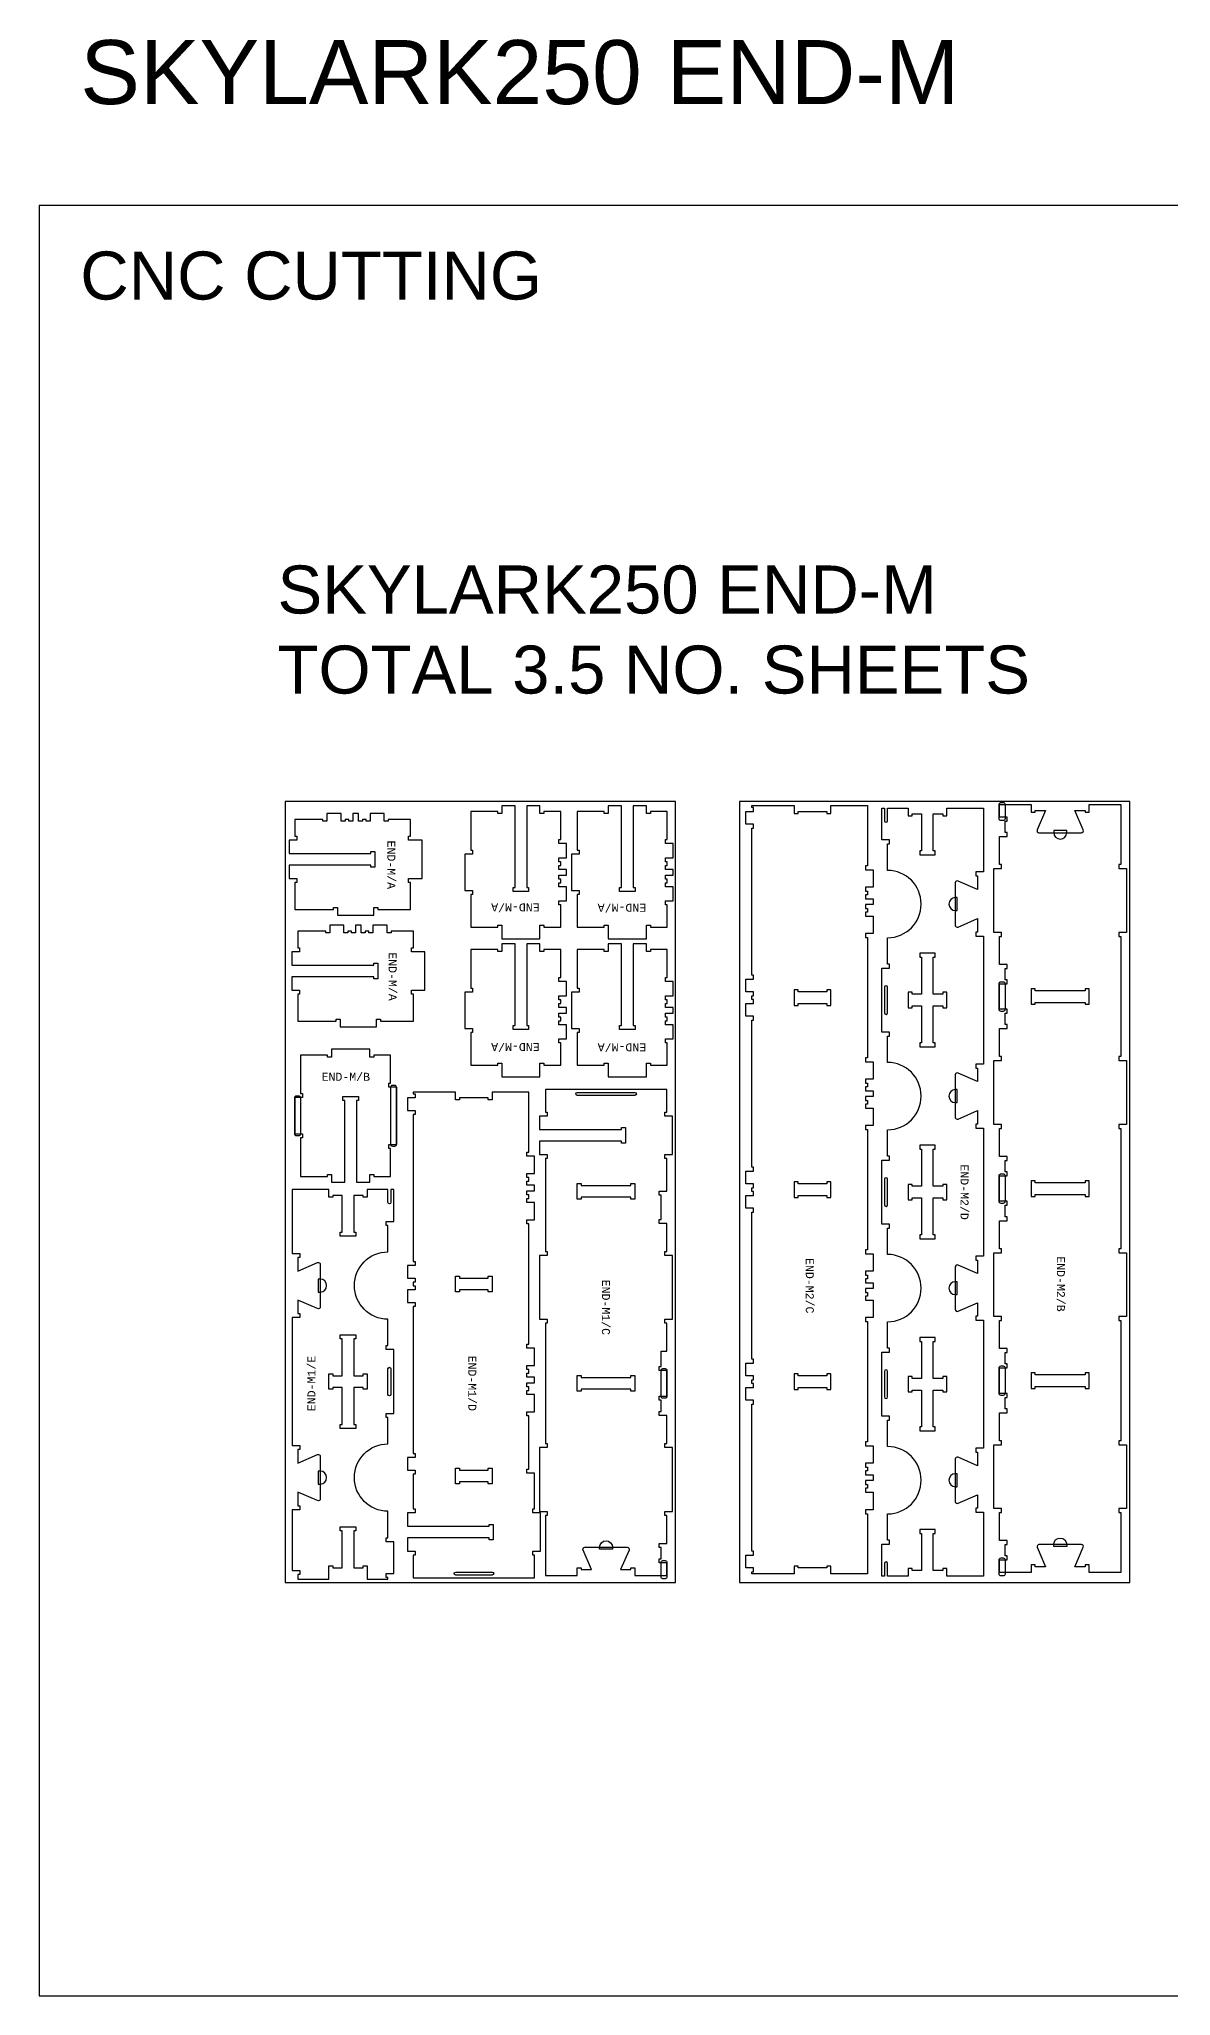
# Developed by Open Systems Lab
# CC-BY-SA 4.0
# Model space of a CAD drawing. Extents: x -30 to 12678, y 0 to 23683.
# Drawn here: x 0 to 3538, y 0 to 6113 of the extents above; entities that cross this region are included whole.
import ezdxf

# ---------------------------------------------------------------- set-up
doc = ezdxf.new("R2010")
doc.units = 0
for name, color, linetype in [('0_SHEET_SPRUCEPLY_2440X122', 1, 'CONTINUOUS'), ('1_ANYTOOL_1MMDEEP_LABELS_S', 2, 'CONTINUOUS'), ('3_ANYTOOL_CUTTHROUGH_INSID', 4, 'CONTINUOUS'), ('4_ANYTOOL_CUTTHROUGH_OUTSI', 5, 'CONTINUOUS'), ('5_ANYTOOL_HALF_MILL_9MM_IN', 3, 'CONTINUOUS'), ('DONOTCUT', 7, 'CONTINUOUS')]:
    doc.layers.add(name, color=color, linetype=linetype)
doc.styles.add('ARIAL_REGULAR', font='')
doc.styles.add('MONOTXT_REGULAR', font='')
doc.styles.get('ARIAL_REGULAR').set_extended_font_data('Arial')
doc.styles.get('MONOTXT_REGULAR').set_extended_font_data('Monotxt')

msp = doc.modelspace()

# ---------------------------------------------------------------- linework, layer by layer
at = {"layer": '0_SHEET_SPRUCEPLY_2440X122'}
for points in [[(769.3, 1290.9), (1989.3, 1290.9), (1989.3, 3730.9), (769.3, 3730.9)], [(2189.3, 1290.9), (3409.3, 1290.9), (3409.3, 3730.9), (2189.3, 3730.9)]]:
    msp.add_lwpolyline(points, close=True, dxfattribs=at)
at = {"layer": '3_ANYTOOL_CUTTHROUGH_INSID'}
for points in [[(2801, 2977.2), (2795, 2977.2), (2795, 3092.7), (2824.5, 3092.7), (2824.5, 3086.7), (2837, 3086.7), (2837, 3135.2), (2824.5, 3135.2), (2824.5, 3129.2), (2795, 3129.2), (2795, 3244.7), (2801, 3244.7), (2801, 3257.2), (2752.5, 3257.2), (2752.5, 3244.7), (2758.5, 3244.7), (2758.5, 3129.2), (2729, 3129.2), (2729, 3135.2), (2716.5, 3135.2), (2716.5, 3086.7), (2729, 3086.7), (2729, 3092.7), (2758.5, 3092.7), (2758.5, 2977.2), (2752.5, 2977.2), (2752.5, 2964.7), (2801, 2964.7)], [(2372.4, 3100.3), (2461.9, 3100.3), (2461.9, 3094.3), (2474.4, 3094.3), (2474.4, 3142.8), (2461.9, 3142.8), (2461.9, 3136.8), (2372.4, 3136.8), (2372.4, 3142.8), (2359.9, 3142.8), (2359.9, 3094.3), (2372.4, 3094.3)], [(3101.2, 3097.7), (3113.7, 3097.7), (3113.7, 3103.7), (3269.2, 3103.7), (3269.2, 3097.7), (3281.7, 3097.7), (3281.7, 3146.2), (3269.2, 3146.2), (3269.2, 3140.2), (3113.7, 3140.2), (3113.7, 3146.2), (3101.2, 3146.2)], [(2801, 2377.2), (2795, 2377.2), (2795, 2492.7), (2824.5, 2492.7), (2824.5, 2486.7), (2837, 2486.7), (2837, 2535.2), (2824.5, 2535.2), (2824.5, 2529.2), (2795, 2529.2), (2795, 2644.7), (2801, 2644.7), (2801, 2657.2), (2752.5, 2657.2), (2752.5, 2644.7), (2758.5, 2644.7), (2758.5, 2529.2), (2729, 2529.2), (2729, 2535.2), (2716.5, 2535.2), (2716.5, 2486.7), (2729, 2486.7), (2729, 2492.7), (2758.5, 2492.7), (2758.5, 2377.2), (2752.5, 2377.2), (2752.5, 2364.7), (2801, 2364.7)], [(1681.9, 2489.2), (1681.9, 2537.7), (1694.4, 2537.7), (1694.4, 2531.7), (1849.9, 2531.7), (1849.9, 2537.7), (1862.4, 2537.7), (1862.4, 2489.2), (1849.9, 2489.2), (1849.9, 2495.2), (1694.4, 2495.2), (1694.4, 2489.2)], [(2372.4, 2500.3), (2461.9, 2500.3), (2461.9, 2494.3), (2474.4, 2494.3), (2474.4, 2542.8), (2461.9, 2542.8), (2461.9, 2536.8), (2372.4, 2536.8), (2372.4, 2542.8), (2359.9, 2542.8), (2359.9, 2494.3), (2372.4, 2494.3)], [(3269.2, 2540.2), (3113.7, 2540.2), (3113.7, 2546.2), (3101.2, 2546.2), (3101.2, 2497.7), (3113.7, 2497.7), (3113.7, 2503.7), (3269.2, 2503.7), (3269.2, 2497.7), (3281.7, 2497.7), (3281.7, 2546.2), (3269.2, 2546.2)], [(1403.9, 2242.1), (1403.9, 2248.1), (1416.4, 2248.1), (1416.4, 2199.6), (1403.9, 2199.6), (1403.9, 2205.6), (1314.4, 2205.6), (1314.4, 2199.6), (1301.9, 2199.6), (1301.9, 2248.1), (1314.4, 2248.1), (1314.4, 2242.1)], [(989.8, 2052.9), (983.8, 2052.9), (983.8, 1937.4), (1013.3, 1937.4), (1013.3, 1943.4), (1025.8, 1943.4), (1025.8, 1894.9), (1013.3, 1894.9), (1013.3, 1900.9), (983.8, 1900.9), (983.8, 1785.4), (989.8, 1785.4), (989.8, 1772.9), (941.3, 1772.9), (941.3, 1785.4), (947.3, 1785.4), (947.3, 1900.9), (917.8, 1900.9), (917.8, 1894.9), (905.3, 1894.9), (905.3, 1943.4), (917.8, 1943.4), (917.8, 1937.4), (947.3, 1937.4), (947.3, 2052.9), (941.3, 2052.9), (941.3, 2065.4), (989.8, 2065.4)], [(2801, 1777.2), (2795, 1777.2), (2795, 1892.7), (2824.5, 1892.7), (2824.5, 1886.7), (2837, 1886.7), (2837, 1935.2), (2824.5, 1935.2), (2824.5, 1929.2), (2795, 1929.2), (2795, 2044.7), (2801, 2044.7), (2801, 2057.2), (2752.5, 2057.2), (2752.5, 2044.7), (2758.5, 2044.7), (2758.5, 1929.2), (2729, 1929.2), (2729, 1935.2), (2716.5, 1935.2), (2716.5, 1886.7), (2729, 1886.7), (2729, 1892.7), (2758.5, 1892.7), (2758.5, 1777.2), (2752.5, 1777.2), (2752.5, 1764.7), (2801, 1764.7)], [(1849.9, 1931.7), (1849.9, 1937.7), (1862.4, 1937.7), (1862.4, 1889.2), (1849.9, 1889.2), (1849.9, 1895.2), (1694.4, 1895.2), (1694.4, 1889.2), (1681.9, 1889.2), (1681.9, 1937.7), (1694.4, 1937.7), (1694.4, 1931.7)], [(2461.9, 1900.3), (2461.9, 1894.3), (2474.4, 1894.3), (2474.4, 1942.8), (2461.9, 1942.8), (2461.9, 1936.8), (2372.4, 1936.8), (2372.4, 1942.8), (2359.9, 1942.8), (2359.9, 1894.3), (2372.4, 1894.3), (2372.4, 1900.3)], [(3269.2, 1897.7), (3281.7, 1897.7), (3281.7, 1946.2), (3269.2, 1946.2), (3269.2, 1940.2), (3113.7, 1940.2), (3113.7, 1946.2), (3101.2, 1946.2), (3101.2, 1897.7), (3113.7, 1897.7), (3113.7, 1903.7), (3269.2, 1903.7)], [(1314.4, 1648.1), (1314.4, 1642.1), (1403.9, 1642.1), (1403.9, 1648.1), (1416.4, 1648.1), (1416.4, 1599.6), (1403.9, 1599.6), (1403.9, 1605.6), (1314.4, 1605.6), (1314.4, 1599.6), (1301.9, 1599.6), (1301.9, 1648.1)]]:
    msp.add_lwpolyline(points, close=True, dxfattribs=at)
for points in [[(2642.5, 3151), (2642.5, 3071, 1), (2652, 3071), (2652, 3151, 1)], [(1862.1, 2822.7, -1), (1862.1, 2813.2), (1682.1, 2813.2, -1), (1682.1, 2822.7)], [(2642.5, 2551), (2642.5, 2471, 1), (2652, 2471), (2652, 2551, 1)], [(1090.3, 1879.1), (1090.3, 1959.1, -1), (1099.8, 1959.1), (1099.8, 1879.1, -1)], [(2642.5, 1951), (2642.5, 1871, 1), (2652, 1871), (2652, 1951, 1)], [(1416.1, 1314.6), (1302.1, 1314.6, -1), (1302.1, 1324.1), (1416.1, 1324.1, -1)]]:
    msp.add_lwpolyline(points, format="xyb", close=True, dxfattribs=at)
at = {"layer": '4_ANYTOOL_CUTTHROUGH_OUTSI'}
for points in [[(1010.5, 3675.4), (1010.5, 3669.4), (998, 3669.4), (998, 3693.4), (980.4, 3693.4), (980.4, 3669.4), (967.9, 3669.4), (967.9, 3675.4), (956.4, 3675.4), (956.4, 3669.4), (943.9, 3669.4), (943.9, 3693.4), (899.4, 3693.4), (899.4, 3669.4), (886.9, 3669.4), (886.9, 3675.4), (799.4, 3675.4), (799.4, 3622.9), (805.4, 3622.9), (805.4, 3610.4), (781.4, 3610.4), (781.4, 3568.9), (1036.9, 3568.9), (1036.9, 3574.9), (1049.4, 3574.9), (1049.4, 3526.4), (1036.9, 3526.4), (1036.9, 3532.4), (781.4, 3532.4), (781.4, 3490.9), (805.4, 3490.9), (805.4, 3478.4), (799.4, 3478.4), (799.4, 3393.9), (817.1, 3393.9), (919.9, 3393.9), (919.9, 3399.9), (932.4, 3399.9), (932.4, 3375.9), (1045.9, 3375.9), (1045.9, 3399.9), (1058.4, 3399.9), (1058.4, 3393.9), (1160.9, 3393.9), (1160.9, 3478.4), (1154.9, 3478.4), (1154.9, 3490.9), (1196.9, 3490.9), (1196.9, 3610.4), (1154.9, 3610.4), (1154.9, 3622.9), (1160.9, 3622.9), (1160.9, 3675.4), (1091.4, 3675.4), (1091.4, 3669.4), (1078.9, 3669.4), (1078.9, 3693.4), (1034.4, 3693.4), (1034.4, 3669.4), (1021.9, 3669.4), (1021.9, 3675.4)], [(1630.5, 3488.8), (1624.5, 3488.8), (1624.5, 3501.3), (1648.5, 3501.3), (1648.5, 3518.9), (1624.5, 3518.9), (1624.5, 3531.4), (1630.5, 3531.4), (1630.5, 3542.9), (1624.5, 3542.9), (1624.5, 3555.4), (1648.5, 3555.4), (1648.5, 3600), (1624.5, 3600), (1624.5, 3612.5), (1630.5, 3612.5), (1630.5, 3700), (1578, 3700), (1578, 3694), (1565.5, 3694), (1565.5, 3718), (1524, 3718), (1524, 3462.5), (1530, 3462.5), (1530, 3450), (1481.5, 3450), (1481.5, 3462.5), (1487.5, 3462.5), (1487.5, 3718), (1446, 3718), (1446, 3694), (1433.5, 3694), (1433.5, 3700), (1349.1, 3700), (1349.1, 3682.2), (1349.1, 3579.5), (1355.1, 3579.5), (1355.1, 3567), (1331, 3567), (1331, 3453.5), (1355, 3453.5), (1355, 3441), (1349, 3441), (1349, 3338.5), (1433.5, 3338.5), (1433.5, 3344.5), (1446, 3344.5), (1446, 3302.5), (1565.5, 3302.5), (1565.5, 3344.5), (1578, 3344.5), (1578, 3338.5), (1630.5, 3338.5), (1630.5, 3408), (1624.5, 3408), (1624.5, 3420.5), (1648.5, 3420.5), (1648.5, 3464.9), (1624.5, 3464.9), (1624.5, 3477.4), (1630.5, 3477.4)], [(1963.5, 3488.8), (1957.5, 3488.8), (1957.5, 3501.3), (1981.5, 3501.3), (1981.5, 3518.9), (1957.5, 3518.9), (1957.5, 3531.4), (1963.5, 3531.4), (1963.5, 3542.9), (1957.5, 3542.9), (1957.5, 3555.4), (1981.5, 3555.4), (1981.5, 3600), (1957.5, 3600), (1957.5, 3612.5), (1963.5, 3612.5), (1963.5, 3700), (1911, 3700), (1911, 3694), (1898.5, 3694), (1898.5, 3718), (1857, 3718), (1857, 3462.5), (1863, 3462.5), (1863, 3450), (1814.5, 3450), (1814.5, 3462.5), (1820.5, 3462.5), (1820.5, 3718), (1779, 3718), (1779, 3694), (1766.5, 3694), (1766.5, 3700), (1682.1, 3700), (1682.1, 3682.2), (1682.1, 3579.5), (1688.1, 3579.5), (1688.1, 3567), (1664, 3567), (1664, 3453.5), (1688, 3453.5), (1688, 3441), (1682, 3441), (1682, 3338.5), (1766.5, 3338.5), (1766.5, 3344.5), (1779, 3344.5), (1779, 3302.5), (1898.5, 3302.5), (1898.5, 3344.5), (1911, 3344.5), (1911, 3338.5), (1963.5, 3338.5), (1963.5, 3408), (1957.5, 3408), (1957.5, 3420.5), (1981.5, 3420.5), (1981.5, 3464.9), (1957.5, 3464.9), (1957.5, 3477.4), (1963.5, 3477.4)], [(2606.9, 1573.3), (2606.9, 1518.8), (2582.9, 1518.8), (2582.9, 1506.3), (2588.9, 1506.3), (2588.9, 1318.8), (2474.4, 1318.8), (2474.4, 1342.8), (2461.9, 1342.8), (2461.9, 1336.8), (2372.4, 1336.8), (2372.4, 1342.8), (2359.9, 1342.8), (2359.9, 1318.8), (2227.4, 1318.8), (2227.4, 1324.3), (2233.4, 1324.3), (2233.4, 1336.8), (2227.1, 1336.8), (2209.4, 1336.8), (2209.4, 1376.3), (2233.4, 1376.3), (2233.4, 1388.8), (2227.4, 1388.8), (2227.4, 1848.3), (2233.4, 1848.3), (2233.4, 1860.8), (2209.4, 1860.8), (2209.4, 1900.3), (2227.1, 1900.3), (2233.4, 1900.3), (2233.4, 1912.8), (2227.4, 1912.8), (2227.4, 1924.3), (2233.4, 1924.3), (2233.4, 1936.8), (2227.1, 1936.8), (2209.4, 1936.8), (2209.4, 1976.3), (2233.4, 1976.3), (2233.4, 1988.8), (2227.4, 1988.8), (2227.4, 2448.3), (2233.4, 2448.3), (2233.4, 2460.8), (2209.4, 2460.8), (2209.4, 2500.3), (2227.1, 2500.3), (2233.4, 2500.3), (2233.4, 2512.8), (2227.4, 2512.8), (2227.4, 2524.3), (2233.4, 2524.3), (2233.4, 2536.8), (2227.1, 2536.8), (2209.4, 2536.8), (2209.4, 2576.3), (2233.4, 2576.3), (2233.4, 2588.8), (2227.4, 2588.8), (2227.4, 3048.3), (2233.4, 3048.3), (2233.4, 3060.8), (2209.4, 3060.8), (2209.4, 3100.3), (2227.1, 3100.3), (2233.4, 3100.3), (2233.4, 3112.8), (2227.4, 3112.8), (2227.4, 3124.3), (2233.4, 3124.3), (2233.4, 3136.8), (2227.1, 3136.8), (2209.4, 3136.8), (2209.4, 3176.3), (2233.4, 3176.3), (2233.4, 3188.8), (2227.4, 3188.8), (2227.4, 3648.3), (2233.4, 3648.3), (2233.4, 3660.8), (2209.4, 3660.8), (2209.4, 3700.3), (2227.1, 3700.3), (2233.4, 3700.3), (2233.4, 3712.8), (2227.4, 3712.8), (2227.4, 3718.3), (2359.9, 3718.3), (2359.9, 3694.3), (2372.4, 3694.3), (2372.4, 3700.3), (2461.9, 3700.3), (2461.9, 3694.3), (2474.4, 3694.3), (2474.4, 3718.3), (2588.9, 3718.3), (2588.9, 3530.8), (2582.9, 3530.8), (2582.9, 3518.3), (2606.9, 3518.3), (2606.9, 3463.8), (2582.9, 3463.8), (2582.9, 3451.3), (2588.9, 3451.3), (2588.9, 3439.8), (2582.9, 3439.8), (2582.9, 3427.3), (2606.9, 3427.3), (2606.9, 3409.8), (2582.9, 3409.8), (2582.9, 3397.3), (2588.9, 3397.3), (2588.9, 3385.8), (2582.9, 3385.8), (2582.9, 3373.3), (2606.9, 3373.3), (2606.9, 3318.8), (2582.9, 3318.8), (2582.9, 3306.3), (2588.9, 3306.3), (2588.9, 2930.8), (2582.9, 2930.8), (2582.9, 2918.3), (2606.9, 2918.3), (2606.9, 2863.8), (2582.9, 2863.8), (2582.9, 2851.3), (2588.9, 2851.3), (2588.9, 2839.8), (2582.9, 2839.8), (2582.9, 2827.3), (2606.9, 2827.3), (2606.9, 2809.8), (2582.9, 2809.8), (2582.9, 2797.3), (2588.9, 2797.3), (2588.9, 2785.8), (2582.9, 2785.8), (2582.9, 2773.3), (2606.9, 2773.3), (2606.9, 2718.8), (2582.9, 2718.8), (2582.9, 2706.3), (2588.9, 2706.3), (2588.9, 2330.8), (2582.9, 2330.8), (2582.9, 2318.3), (2606.9, 2318.3), (2606.9, 2263.8), (2582.9, 2263.8), (2582.9, 2251.3), (2588.9, 2251.3), (2588.9, 2239.8), (2582.9, 2239.8), (2582.9, 2227.3), (2606.9, 2227.3), (2606.9, 2209.8), (2582.9, 2209.8), (2582.9, 2197.3), (2588.9, 2197.3), (2588.9, 2185.8), (2582.9, 2185.8), (2582.9, 2173.3), (2606.9, 2173.3), (2606.9, 2118.8), (2582.9, 2118.8), (2582.9, 2106.3), (2588.9, 2106.3), (2588.9, 1730.8), (2582.9, 1730.8), (2582.9, 1718.3), (2606.9, 1718.3), (2606.9, 1663.8), (2582.9, 1663.8), (2582.9, 1651.3), (2588.9, 1651.3), (2588.9, 1639.8), (2582.9, 1639.8), (2582.9, 1627.3), (2606.9, 1627.3), (2606.9, 1609.8), (2582.9, 1609.8), (2582.9, 1597.3), (2588.9, 1597.3), (2588.9, 1585.8), (2582.9, 1585.8), (2582.9, 1573.3)], [(1019.4, 3326.5), (1019.4, 3320.5), (1006.9, 3320.5), (1006.9, 3344.5), (989.4, 3344.5), (989.4, 3320.5), (976.9, 3320.5), (976.9, 3326.5), (965.4, 3326.5), (965.4, 3320.5), (952.9, 3320.5), (952.9, 3344.5), (908.3, 3344.5), (908.3, 3320.5), (895.8, 3320.5), (895.8, 3326.5), (808.3, 3326.5), (808.3, 3274), (814.3, 3274), (814.3, 3261.5), (790.3, 3261.5), (790.3, 3220), (1045.8, 3220), (1045.8, 3226), (1058.3, 3226), (1058.3, 3177.5), (1045.8, 3177.5), (1045.8, 3183.5), (790.3, 3183.5), (790.3, 3142), (814.3, 3142), (814.3, 3129.5), (808.3, 3129.5), (808.3, 3045), (826, 3045), (928.8, 3045), (928.8, 3051), (941.3, 3051), (941.3, 3027), (1054.8, 3027), (1054.8, 3051), (1067.3, 3051), (1067.3, 3045), (1169.8, 3045), (1169.8, 3129.5), (1163.8, 3129.5), (1163.8, 3142), (1205.8, 3142), (1205.8, 3261.5), (1163.8, 3261.5), (1163.8, 3274), (1169.8, 3274), (1169.8, 3326.5), (1100.3, 3326.5), (1100.3, 3320.5), (1087.8, 3320.5), (1087.8, 3344.5), (1043.4, 3344.5), (1043.4, 3320.5), (1030.9, 3320.5), (1030.9, 3326.5)], [(1630.5, 3057.8), (1624.5, 3057.8), (1624.5, 3070.3), (1648.5, 3070.3), (1648.5, 3087.9), (1624.5, 3087.9), (1624.5, 3100.4), (1630.5, 3100.4), (1630.5, 3111.9), (1624.5, 3111.9), (1624.5, 3124.4), (1648.5, 3124.4), (1648.5, 3169), (1624.5, 3169), (1624.5, 3181.5), (1630.5, 3181.5), (1630.5, 3269), (1578, 3269), (1578, 3263), (1565.5, 3263), (1565.5, 3287), (1524, 3287), (1524, 3031.5), (1530, 3031.5), (1530, 3019), (1481.5, 3019), (1481.5, 3031.5), (1487.5, 3031.5), (1487.5, 3287), (1446, 3287), (1446, 3263), (1433.5, 3263), (1433.5, 3269), (1349.1, 3269), (1349.1, 3251.2), (1349.1, 3148.5), (1355.1, 3148.5), (1355.1, 3136), (1331, 3136), (1331, 3022.5), (1355, 3022.5), (1355, 3010), (1349, 3010), (1349, 2907.5), (1433.5, 2907.5), (1433.5, 2913.5), (1446, 2913.5), (1446, 2871.5), (1565.5, 2871.5), (1565.5, 2913.5), (1578, 2913.5), (1578, 2907.5), (1630.5, 2907.5), (1630.5, 2977), (1624.5, 2977), (1624.5, 2989.5), (1648.5, 2989.5), (1648.5, 3033.9), (1624.5, 3033.9), (1624.5, 3046.4), (1630.5, 3046.4)], [(1963.5, 3057.8), (1957.5, 3057.8), (1957.5, 3070.3), (1981.5, 3070.3), (1981.5, 3087.9), (1957.5, 3087.9), (1957.5, 3100.4), (1963.5, 3100.4), (1963.5, 3111.9), (1957.5, 3111.9), (1957.5, 3124.4), (1981.5, 3124.4), (1981.5, 3169), (1957.5, 3169), (1957.5, 3181.5), (1963.5, 3181.5), (1963.5, 3269), (1911, 3269), (1911, 3263), (1898.5, 3263), (1898.5, 3287), (1857, 3287), (1857, 3031.5), (1863, 3031.5), (1863, 3019), (1814.5, 3019), (1814.5, 3031.5), (1820.5, 3031.5), (1820.5, 3287), (1779, 3287), (1779, 3263), (1766.5, 3263), (1766.5, 3269), (1682.1, 3269), (1682.1, 3251.2), (1682.1, 3148.5), (1688.1, 3148.5), (1688.1, 3136), (1664, 3136), (1664, 3022.5), (1688, 3022.5), (1688, 3010), (1682, 3010), (1682, 2907.5), (1766.5, 2907.5), (1766.5, 2913.5), (1779, 2913.5), (1779, 2871.5), (1898.5, 2871.5), (1898.5, 2913.5), (1911, 2913.5), (1911, 2907.5), (1963.5, 2907.5), (1963.5, 2977), (1957.5, 2977), (1957.5, 2989.5), (1981.5, 2989.5), (1981.5, 3033.9), (1957.5, 3033.9), (1957.5, 3046.4), (1963.5, 3046.4)], [(817.1, 2680.1), (817.1, 2559.6), (901.6, 2559.6), (901.6, 2565.6), (914.1, 2565.6), (914.1, 2541.6), (955.6, 2541.6), (955.6, 2797.1), (949.6, 2797.1), (949.6, 2809.6), (998.1, 2809.6), (998.1, 2797.1), (992.1, 2797.1), (992.1, 2541.6), (1033.6, 2541.6), (1033.6, 2565.6), (1046.1, 2565.6), (1046.1, 2559.6), (1098.6, 2559.6), (1098.6, 2647.1), (1092.6, 2647.1), (1092.6, 2659.6), (1116.6, 2659.6), (1116.6, 2839.1), (1092.6, 2839.1), (1092.6, 2851.6), (1098.6, 2851.6), (1098.6, 2939.1), (1046.1, 2939.1), (1046.1, 2933.1), (1033.6, 2933.1), (1033.6, 2957.1), (914.1, 2957.1), (914.1, 2933.1), (901.6, 2933.1), (901.6, 2939.1), (817.1, 2939.1), (817.1, 2818.6), (823.1, 2818.6), (823.1, 2806.1), (799.1, 2806.1), (799.1, 2692.6), (823.1, 2692.6), (823.1, 2680.1)], [(1530.9, 2823.6), (1416.4, 2823.6), (1416.4, 2799.6), (1403.9, 2799.6), (1403.9, 2805.6), (1314.4, 2805.6), (1314.4, 2799.6), (1301.9, 2799.6), (1301.9, 2823.6), (1169.4, 2823.6), (1169.4, 2818.1), (1175.4, 2818.1), (1175.4, 2805.6), (1169.1, 2805.6), (1151.4, 2805.6), (1151.4, 2786.4), (1151.4, 2766.1), (1175.4, 2766.1), (1175.4, 2753.6), (1169.4, 2753.6), (1169.4, 2294.1), (1175.4, 2294.1), (1175.4, 2281.6), (1151.4, 2281.6), (1151.4, 2261.2), (1151.4, 2242.1), (1169.1, 2242.1), (1175.4, 2242.1), (1175.4, 2229.6), (1169.4, 2229.6), (1169.4, 2218.1), (1175.4, 2218.1), (1175.4, 2205.6), (1169.1, 2205.6), (1151.4, 2205.6), (1151.4, 2186.4), (1151.4, 2166.1), (1175.4, 2166.1), (1175.4, 2153.6), (1169.4, 2153.6), (1169.4, 1694.1), (1175.4, 1694.1), (1175.4, 1681.6), (1151.4, 1681.6), (1151.4, 1661.2), (1151.4, 1642.1), (1169.1, 1642.1), (1175.4, 1642.1), (1175.4, 1629.6), (1169.4, 1629.6), (1169.4, 1521.1), (1175.4, 1521.1), (1175.4, 1508.6), (1151.4, 1508.6), (1151.4, 1467.1), (1406.9, 1467.1), (1406.9, 1473.1), (1419.4, 1473.1), (1419.4, 1424.6), (1406.9, 1424.6), (1406.9, 1430.6), (1151.4, 1430.6), (1151.4, 1389.1), (1175.4, 1389.1), (1175.4, 1376.6), (1169.4, 1376.6), (1169.4, 1306.1), (1548.9, 1306.1), (1548.9, 1376.6), (1542.9, 1376.6), (1542.9, 1389.1), (1566.9, 1389.1), (1566.9, 1508.6), (1542.9, 1508.6), (1542.9, 1521.1), (1548.9, 1521.1), (1548.9, 1632.6), (1524.9, 1632.6), (1524.9, 1645.1), (1530.9, 1645.1), (1530.9, 1811.6), (1524.9, 1811.6), (1524.9, 1824.1), (1548.9, 1824.1), (1548.9, 1878.6), (1524.9, 1878.6), (1524.9, 1891.1), (1530.9, 1891.1), (1530.9, 1902.6), (1524.9, 1902.6), (1524.9, 1915.1), (1548.9, 1915.1), (1548.9, 1932.6), (1524.9, 1932.6), (1524.9, 1945.1), (1530.9, 1945.1), (1530.9, 1956.6), (1524.9, 1956.6), (1524.9, 1969.1), (1548.9, 1969.1), (1548.9, 2023.6), (1524.9, 2023.6), (1524.9, 2036.1), (1530.9, 2036.1), (1530.9, 2411.6), (1524.9, 2411.6), (1524.9, 2424.1), (1548.9, 2424.1), (1548.9, 2478.6), (1524.9, 2478.6), (1524.9, 2491.1), (1530.9, 2491.1), (1530.9, 2502.6), (1524.9, 2502.6), (1524.9, 2515.1), (1548.9, 2515.1), (1548.9, 2532.6), (1524.9, 2532.6), (1524.9, 2545.1), (1530.9, 2545.1), (1530.9, 2556.6), (1524.9, 2556.6), (1524.9, 2569.1), (1548.9, 2569.1), (1548.9, 2623.6), (1524.9, 2623.6), (1524.9, 2636.1), (1530.9, 2636.1)]]:
    msp.add_lwpolyline(points, close=True, dxfattribs=at)
for points in [[(2652, 2916.2), (2652, 2998.7), (2658, 2998.7), (2658, 3011.2), (2634, 3011.2), (2634, 3210.7), (2658, 3210.7), (2658, 3223.2), (2652, 3223.2), (2652, 3305.7), (2652, 3305.7, 0.997627), (2652, 3516.2), (2652, 3598.7), (2658, 3598.7), (2658, 3611.2), (2634, 3611.2), (2634, 3710.7), (2642.5, 3710.7), (2642.5, 3671), (2642.5, 3671, 1), (2652, 3671), (2652, 3710.7), (2716.5, 3710.7), (2716.5, 3686.7), (2729, 3686.7), (2729, 3692.7), (2758.5, 3692.7), (2758.5, 3577.2), (2752.5, 3577.2), (2752.5, 3564.7), (2801, 3564.7), (2801, 3577.2), (2795, 3577.2), (2795, 3692.7), (2824.5, 3692.7), (2824.5, 3686.7), (2837, 3686.7), (2837, 3710.8), (2951.5, 3710.8), (2951.5, 3511.2), (2927.5, 3511.2), (2927.5, 3498.7), (2933.5, 3498.7), (2933.5, 3456.3), (2872.3, 3482.9), (2872.3, 3482.9, 0.539734), (2863.5, 3477.1), (2863.5, 3344.8, 0.539734), (2872.3, 3339), (2933.5, 3365.6), (2933.5, 3323.2), (2927.5, 3323.2), (2927.5, 3310.7), (2951.5, 3310.7), (2951.5, 2911.2), (2927.5, 2911.2), (2927.5, 2898.7), (2933.5, 2898.7), (2933.5, 2856.3), (2872.3, 2882.9), (2872.3, 2882.9, 0.539734), (2863.5, 2877.1), (2863.5, 2744.8, 0.539734), (2872.3, 2739), (2933.5, 2765.6), (2933.5, 2723.2), (2927.5, 2723.2), (2927.5, 2710.7), (2951.5, 2710.7), (2951.5, 2311.2), (2927.5, 2311.2), (2927.5, 2298.7), (2933.5, 2298.7), (2933.5, 2256.3), (2872.3, 2282.9), (2872.3, 2282.9, 0.539734), (2863.5, 2277.1), (2863.5, 2144.8, 0.539734), (2872.3, 2139), (2933.5, 2165.6), (2933.5, 2123.2), (2927.5, 2123.2), (2927.5, 2110.7), (2951.5, 2110.7), (2951.5, 1711.2), (2927.5, 1711.2), (2927.5, 1698.7), (2933.5, 1698.7), (2933.5, 1656.3), (2872.3, 1682.9), (2872.3, 1682.9, 0.539734), (2863.5, 1677.1), (2863.5, 1544.8, 0.539734), (2872.3, 1539), (2933.5, 1565.6), (2933.5, 1523.2), (2927.5, 1523.2), (2927.5, 1510.7), (2951.5, 1510.7), (2951.5, 1311.4), (2837, 1311.1), (2837, 1335.2), (2824.5, 1335.2), (2824.5, 1329.2), (2795, 1329.2), (2795, 1444.7), (2801, 1444.7), (2801, 1457.2), (2752.5, 1457.2), (2752.5, 1444.7), (2758.5, 1444.7), (2758.5, 1329.2), (2729, 1329.2), (2729, 1335.2), (2716.5, 1335.2), (2716.5, 1311.2), (2652, 1311.2), (2652, 1351), (2652, 1351, 1), (2642.5, 1351), (2642.5, 1311.2), (2634, 1311.2), (2634, 1410.7), (2658, 1410.7), (2658, 1423.2), (2652, 1423.2), (2652, 1505.7), (2652, 1505.7, 0.997627), (2652, 1716.2), (2652, 1798.7), (2658, 1798.7), (2658, 1811.2), (2634, 1811.2), (2634, 2010.7), (2658, 2010.7), (2658, 2023.2), (2652, 2023.2), (2652, 2105.7), (2652, 2105.7, 0.997627), (2652, 2316.2), (2652, 2398.7), (2658, 2398.7), (2658, 2411.2), (2634, 2411.2), (2634, 2610.7), (2658, 2610.7), (2658, 2623.2), (2652, 2623.2), (2652, 2705.7), (2652, 2705.7, 0.997627)], [(3119.6, 3642.5, 0.539734), (3125.3, 3633.7), (3257.7, 3633.7, 0.539734), (3263.4, 3642.5), (3236.9, 3703.7), (3269.2, 3703.7), (3269.2, 3697.7), (3281.7, 3697.7), (3281.7, 3721.7), (3381.2, 3721.7), (3381.2, 3534.2), (3375.2, 3534.2), (3375.2, 3521.7), (3399.2, 3521.7), (3399.2, 3322.2), (3375.2, 3322.2), (3375.2, 3309.7), (3381.2, 3309.7), (3381.2, 2934.2), (3375.2, 2934.2), (3375.2, 2921.7), (3399.2, 2921.7), (3399.2, 2722.2), (3375.2, 2722.2), (3375.2, 2709.7), (3381.2, 2709.7), (3381.2, 2334.2), (3375.2, 2334.2), (3375.2, 2321.7), (3399.2, 2321.7), (3399.2, 2122.2), (3375.2, 2122.2), (3375.2, 2109.7), (3381.2, 2109.7), (3381.2, 1734.2), (3375.2, 1734.2), (3375.2, 1721.7), (3399.2, 1721.7), (3399.2, 1522.2), (3375.2, 1522.2), (3375.2, 1509.7), (3381.2, 1509.7), (3381.2, 1322.2), (3281.7, 1322.2), (3281.7, 1346.2), (3269.2, 1346.2), (3269.2, 1340.2), (3236.9, 1340.2), (3263.4, 1401.5), (3263.4, 1401.5, 0.539734), (3257.7, 1410.2), (3125.3, 1410.2, 0.539734), (3119.6, 1401.5), (3146.1, 1340.2), (3113.7, 1340.2), (3113.7, 1346.2), (3101.2, 1346.2), (3101.2, 1322.2), (3001.7, 1322.2), (3001.7, 1361.7), (3025.7, 1361.7), (3025.7, 1374.2), (3019.7, 1374.2), (3019.7, 1409.7), (3025.7, 1409.7), (3025.7, 1422.2), (3001.7, 1422.2), (3001.7, 1509.7), (3007.7, 1509.7), (3007.7, 1522.2), (2983.7, 1522.2), (2983.7, 1721.7), (3007.7, 1721.7), (3007.7, 1734.2), (3001.7, 1734.2), (3001.7, 1821.7), (3025.7, 1821.7), (3025.7, 1834.2), (3019.7, 1834.2), (3019.7, 1869.7), (3025.7, 1869.7), (3025.7, 1882.2), (3001.7, 1882.2), (3001.7, 1961.7), (3025.7, 1961.7), (3025.7, 1974.2), (3019.7, 1974.2), (3019.7, 2009.7), (3025.7, 2009.7), (3025.7, 2022.2), (3001.7, 2022.2), (3001.7, 2109.7), (3007.7, 2109.7), (3007.7, 2122.2), (2983.7, 2122.2), (2983.7, 2321.7), (3007.7, 2321.7), (3007.7, 2334.2), (3001.7, 2334.2), (3001.7, 2421.7), (3025.7, 2421.7), (3025.7, 2434.2), (3019.7, 2434.2), (3019.7, 2469.7), (3025.7, 2469.7), (3025.7, 2482.2), (3001.7, 2482.2), (3001.7, 2561.7), (3025.7, 2561.7), (3025.7, 2574.2), (3019.7, 2574.2), (3019.7, 2609.7), (3025.7, 2609.7), (3025.7, 2622.2), (3001.7, 2622.2), (3001.7, 2709.7), (3007.7, 2709.7), (3007.7, 2722.2), (2983.7, 2722.2), (2983.7, 2921.7), (3007.7, 2921.7), (3007.7, 2934.2), (3001.7, 2934.2), (3001.7, 3021.7), (3025.7, 3021.7), (3025.7, 3034.2), (3019.7, 3034.2), (3019.7, 3069.7), (3025.7, 3069.7), (3025.7, 3082.2), (3001.7, 3082.2), (3001.7, 3161.7), (3025.7, 3161.7), (3025.7, 3174.2), (3019.7, 3174.2), (3019.7, 3209.7), (3025.7, 3209.7), (3025.7, 3222.2), (3001.7, 3222.2), (3001.7, 3309.7), (3007.7, 3309.7), (3007.7, 3322.2), (2983.7, 3322.2), (2983.7, 3521.7), (3007.7, 3521.7), (3007.7, 3534.2), (3001.7, 3534.2), (3001.7, 3621.7), (3025.7, 3621.7), (3025.7, 3634.2), (3019.7, 3634.2), (3019.7, 3669.7), (3025.7, 3669.7), (3025.7, 3682.2), (3001.7, 3682.2), (3001.7, 3721.7), (3101.2, 3721.7), (3101.2, 3697.7), (3113.7, 3697.7), (3113.7, 3703.7), (3146.1, 3703.7), (3119.6, 3642.5)], [(1700.1, 1392.9, -0.539734), (1705.9, 1401.7), (1838.2, 1401.7, -0.539734), (1844, 1392.9), (1817.4, 1331.7), (1849.9, 1331.7), (1849.9, 1337.7), (1862.4, 1337.7), (1862.4, 1313.7), (1961.9, 1313.7), (1961.9, 1353.2), (1937.9, 1353.2), (1937.9, 1365.7), (1943.9, 1365.7), (1943.9, 1401.2), (1937.9, 1401.2), (1937.9, 1413.7), (1961.9, 1413.7), (1961.9, 1501.2), (1955.9, 1501.2), (1955.9, 1513.7), (1979.9, 1513.7), (1979.9, 1713.2), (1955.9, 1713.2), (1955.9, 1725.7), (1961.9, 1725.7), (1961.9, 1813.2), (1937.9, 1813.2), (1937.9, 1825.7), (1943.9, 1825.7), (1943.9, 1861.2), (1937.9, 1861.2), (1937.9, 1873.7), (1961.9, 1873.7), (1961.9, 1953.2), (1937.9, 1953.2), (1937.9, 1965.7), (1943.9, 1965.7), (1943.9, 2013.7), (1961.9, 2013.7), (1961.9, 2101.2), (1955.9, 2101.2), (1955.9, 2113.7), (1979.9, 2113.7), (1979.9, 2313.2), (1955.9, 2313.2), (1955.9, 2325.7), (1961.9, 2325.7), (1961.9, 2413.2), (1937.9, 2413.2), (1937.9, 2425.7), (1943.9, 2425.7), (1943.9, 2501.2), (1937.9, 2501.2), (1937.9, 2513.7), (1961.9, 2513.7), (1961.9, 2616.2), (1955.9, 2616.2), (1955.9, 2628.7), (1979.9, 2628.7), (1979.9, 2748.2), (1955.9, 2748.2), (1955.9, 2760.7), (1961.9, 2760.7), (1961.9, 2831.2), (1582.4, 2831.2), (1582.4, 2760.7), (1588.4, 2760.7), (1588.4, 2748.2), (1564.4, 2748.2), (1564.4, 2706.7), (1819.9, 2706.7), (1819.9, 2712.7), (1832.4, 2712.7), (1832.4, 2664.2), (1819.9, 2664.2), (1819.9, 2670.2), (1564.4, 2670.2), (1564.4, 2628.7), (1588.4, 2628.7), (1588.4, 2616.2), (1582.4, 2616.2), (1582.4, 2325.7), (1588.4, 2325.7), (1588.4, 2313.2), (1564.4, 2313.2), (1564.4, 2113.7), (1588.4, 2113.7), (1588.4, 2101.2), (1582.4, 2101.2), (1582.4, 1725.7), (1588.4, 1725.7), (1588.4, 1713.2), (1564.4, 1713.2), (1564.4, 1513.7), (1588.4, 1513.7), (1588.4, 1501.2), (1582.4, 1501.2), (1582.4, 1313.7), (1681.9, 1313.7), (1681.9, 1337.7), (1694.4, 1337.7), (1694.4, 1331.7), (1726.7, 1331.7), (1700.1, 1392.9)], [(1090.3, 2113.9, -0.997627), (1090.3, 2324.4), (1090.3, 2406.9), (1084.3, 2406.9), (1084.3, 2419.4), (1108.3, 2419.4), (1108.3, 2518.9), (1099.8, 2518.9), (1099.8, 2479.1, -1), (1090.3, 2479.1), (1090.3, 2518.9), (1025.8, 2518.9), (1025.8, 2494.9), (1013.3, 2494.9), (1013.3, 2500.9), (983.8, 2500.9), (983.8, 2385.4), (989.8, 2385.4), (989.8, 2372.9), (941.3, 2372.9), (941.3, 2385.4), (947.3, 2385.4), (947.3, 2500.9), (917.8, 2500.9), (917.8, 2494.9), (905.3, 2494.9), (905.3, 2518.9), (790.8, 2518.9), (790.8, 2319.4), (814.8, 2319.4), (814.8, 2306.9), (808.8, 2306.9), (808.8, 2264.5), (870, 2291, -0.539734), (878.8, 2285.3), (878.8, 2152.9, -0.539734), (870, 2147.2), (808.8, 2173.7), (808.8, 2131.4), (814.8, 2131.4), (814.8, 2118.9), (790.8, 2118.9), (790.8, 1719.4), (814.8, 1719.4), (814.8, 1706.9), (808.8, 1706.9), (808.8, 1664.5), (870, 1691, -0.539734), (878.8, 1685.3), (878.8, 1552.9, -0.539734), (870, 1547.2), (808.8, 1573.7), (808.8, 1531.4), (814.8, 1531.4), (814.8, 1518.9), (790.8, 1518.9), (790.8, 1328.4), (808.5, 1328.4), (814.8, 1328.4), (814.8, 1315.9), (808.8, 1315.9), (808.8, 1301.4), (905.3, 1301.4), (905.3, 1343.4), (917.8, 1343.4), (917.8, 1337.4), (947.3, 1337.4), (947.3, 1452.9), (941.3, 1452.9), (941.3, 1465.4), (989.8, 1465.4), (989.8, 1452.9), (983.8, 1452.9), (983.8, 1337.4), (1013.3, 1337.4), (1013.3, 1343.4), (1025.8, 1343.4), (1025.8, 1301.4), (1090.3, 1301.4), (1090.3, 1306.9), (1084.3, 1306.9), (1084.3, 1319.4), (1108.3, 1319.4), (1108.3, 1418.9), (1084.3, 1418.9), (1084.3, 1431.4), (1090.3, 1431.4), (1090.3, 1513.9, -0.997627), (1090.3, 1724.4), (1090.3, 1806.9), (1084.3, 1806.9), (1084.3, 1819.4), (1108.3, 1819.4), (1108.3, 2018.9), (1084.3, 2018.9), (1084.3, 2031.4), (1090.3, 2031.4)]]:
    msp.add_lwpolyline(points, format="xyb", close=True, dxfattribs=at)
at = {"layer": '5_ANYTOOL_HALF_MILL_9MM_IN'}
for points in [[(3019.2, 3677.7, -0.414214), (3013.2, 3671.7), (3006.7, 3671.7, -0.414214), (3000.7, 3677.7), (3000.7, 3722.2, -0.414214), (3006.7, 3728.2), (3013.2, 3728.2, -0.414214), (3019.2, 3722.2)], [(3171.3, 3634, 1), (3211.8, 3634), (3211.8, 3640.2), (3171.3, 3640.2)], [(2863.8, 3431.2, 1), (2863.8, 3390.7), (2870, 3390.7), (2870, 3431.2)], [(3019.2, 3081.7, -0.414214), (3013.2, 3075.7), (3006.7, 3075.7, -0.414214), (3000.7, 3081.7), (3000.7, 3162.2, -0.414214), (3006.7, 3168.2), (3013.2, 3168.2, -0.414214), (3019.2, 3162.2)], [(805.1, 2686.6, -0.414214), (799.1, 2692.6), (799.1, 2806.1, -0.414214), (805.1, 2812.1), (810.6, 2812.1, -0.414214), (816.6, 2806.1), (816.6, 2692.6, -0.414214), (810.6, 2686.6)], [(1110.6, 2845.1, -0.414214), (1116.6, 2839.1), (1116.6, 2659.6, -0.414214), (1110.6, 2653.6), (1105.1, 2653.6, -0.414214), (1099.1, 2659.6), (1099.1, 2839.1, -0.414214), (1105.1, 2845.1)], [(2863.8, 2831.2, 1), (2863.8, 2790.7), (2870, 2790.7), (2870, 2831.2)], [(3019.2, 2481.7, -0.414214), (3013.2, 2475.7), (3006.7, 2475.7, -0.414214), (3000.7, 2481.7), (3000.7, 2562.2, -0.414214), (3006.7, 2568.2), (3013.2, 2568.2, -0.414214), (3019.2, 2562.2)], [(878.5, 2198.9, 1), (878.5, 2239.4), (872.3, 2239.4), (872.3, 2198.9)], [(2863.8, 2231.2, 1), (2863.8, 2190.7), (2870, 2190.7), (2870, 2231.2)], [(1962.4, 1873.2, -0.414214), (1956.4, 1867.2), (1949.9, 1867.2, -0.414214), (1943.9, 1873.2), (1943.9, 1953.7, -0.414214), (1949.9, 1959.7), (1956.4, 1959.7, -0.414214), (1962.4, 1953.7)], [(3019.2, 1881.7, -0.414214), (3013.2, 1875.7), (3006.7, 1875.7, -0.414214), (3000.7, 1881.7), (3000.7, 1962.2, -0.414214), (3006.7, 1968.2), (3013.2, 1968.2, -0.414214), (3019.2, 1962.2)], [(878.5, 1598.9, 1), (878.5, 1639.4), (872.3, 1639.4), (872.3, 1598.9)], [(2863.8, 1631.2, 1), (2863.8, 1590.7), (2870, 1590.7), (2870, 1631.2)], [(1751.8, 1401.4, -1), (1792.3, 1401.4), (1792.3, 1395.2), (1751.8, 1395.2)], [(3171.3, 1410, -1), (3211.8, 1410), (3211.8, 1403.7), (3171.3, 1403.7)], [(1962.4, 1309.2, -0.414214), (1956.4, 1303.2), (1949.9, 1303.2, -0.414214), (1943.9, 1309.2), (1943.9, 1353.7, -0.414214), (1949.9, 1359.7), (1956.4, 1359.7, -0.414214), (1962.4, 1353.7)], [(3019.2, 1317.7, -0.414214), (3013.2, 1311.7), (3006.7, 1311.7, -0.414214), (3000.7, 1317.7), (3000.7, 1362.2, -0.414214), (3006.7, 1368.2), (3013.2, 1368.2, -0.414214), (3019.2, 1362.2)]]:
    msp.add_lwpolyline(points, format="xyb", close=True, dxfattribs=at)
at = {"layer": 'DONOTCUT'}
msp.add_lwpolyline([(0, 0), (7173.1, 0), (7173.1, 5593.4), (0, 5593.4)], close=True, dxfattribs=at)

# ---------------------------------------------------------------- texts
at = {"layer": '0_SHEET_SPRUCEPLY_2440X122', "color": 1, "char_height": 0.5, "width": 4.918, "attachment_point": 1, "style": 'ARIAL_REGULAR'}
for s, insert in [('001 x1', (769.3, 3808.2)), ('002 x1', (2189.3, 3808.2))]:
    msp.add_mtext(s, dxfattribs=dict(at, insert=insert))
at = {"layer": '1_ANYTOOL_1MMDEEP_LABELS_S', "char_height": 25, "attachment_point": 5, "style": 'MONOTXT_REGULAR'}
for s, insert, width, rotation in [('END-M/A', (1100.9, 3533.5), 386.216, 270), ('END-M/A', (1488.7, 3400.4), 386.216, 180), ('END-M/A', (1821.7, 3399.4), 386.216, 180), ('END-M/A', (1104.8, 3184.6), 386.216, 270), ('END-M/A', (1488.7, 2964.4), 386.216, 180), ('END-M/A', (1821.7, 2963.4), 386.216, 180), ('END-M2/D', (2892.3, 2511), 436.486, 270), ('END-M2/C', (2408.7, 2218.5), 436.216, 270), ('END-M2/B', (3193.4, 2224), 436.486, 270), ('END-M1/C', (1771.5, 2150.9), 436.216, 270), ('END-M1/E', (851.5, 1913.1), 435.946, 90), ('END-M1/D', (1353.8, 1913.7), 436.486, 270)]:
    msp.add_mtext(s, dxfattribs=dict(at, insert=insert, width=width, rotation=rotation))
at = {"layer": '1_ANYTOOL_1MMDEEP_LABELS_S', "insert": (958.7, 2871), "char_height": 25, "width": 386.216, "attachment_point": 5, "style": 'MONOTXT_REGULAR'}
msp.add_mtext('END-M/B', dxfattribs=at)
at = {"layer": 'DONOTCUT', "attachment_point": 1, "style": 'ARIAL_REGULAR'}
for s, insert, char_height, width in [('SKYLARK250 END-M', (128.7, 6110, 0), 200, 5832.609), ('CNC CUTTING', (128.7, 5449.5, 0), 150, 3150), ('{\\fArial;SKYLARK250 END-M}\\P{\\fArial;TOTAL 3.5 NO. SHEETS}', (745.2, 4468.6), 150, 4961.413)]:
    msp.add_mtext(s, dxfattribs=dict(at, insert=insert, char_height=char_height, width=width))

doc.saveas('drawing.dxf')
